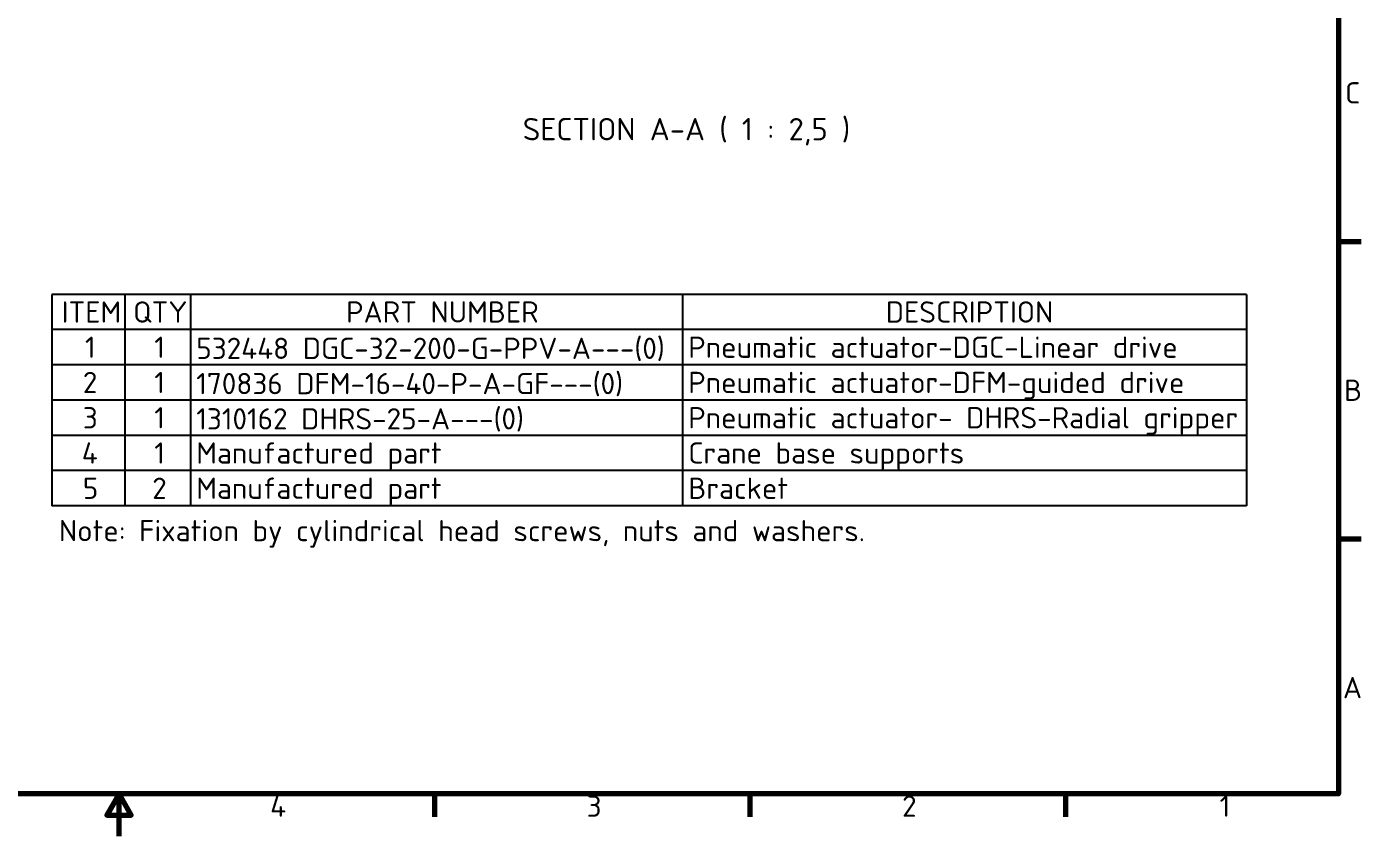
# Model space of a CAD drawing. Header units: millimetres. Extents: x 0 to 2376, y 0 to 1680.
# Drawn here: x 1101 to 2358, y 0 to 762 of the extents above; entities that cross this region are included whole.
import ezdxf

# ---------------------------------------------------------------- set-up
doc = ezdxf.new("R2010")
doc.units = ezdxf.units.MM
doc.header["$LTSCALE"] = 4
doc.layers.add('Border (ISO)', color=7, linetype='Continuous', lineweight=70)
doc.layers.add('Symbol (ISO)', color=7, linetype='Continuous', lineweight=25)
doc.styles.add('Label Text (DIN)', font='isocpeur.ttf')
doc.styles.add('Note Text (DIN)', font='isocpeur.ttf')

# ---------------------------------------------------------------- blocks, each defined once
blk = doc.blocks.new('Borders Default Border')
at = {"layer": 'Border (ISO)'}
for p, q in [((584, 140), (589.4, 140)), ((584, 70), (589.4, 70)), ((371.25, 10), (371.25, 4.6)), ((445.5, 10), (445.5, 4.6)), ((519.75, 10), (519.75, 4.6))]:
    blk.add_line(p, q, dxfattribs=at)
at = {"layer": 'Border (ISO)', "flags": 128}
for points in [[(10, 10), (10, 410), (584, 410), (584, 10), (10, 10)], [(297, 0), (297, 10), (294.11, 5), (299.89, 5), (297, 10)]]:
    blk.add_lwpolyline(points, dxfattribs=at)
at = {"layer": 'Border (ISO)', "char_height": 5, "attachment_point": 7, "style": 'Note Text (DIN)'}
for s, insert in [('C', (585.58, 172.5)), ('B', (585.33, 102.5)), ('A', (585.08, 32.5)), ('4', (332.56, 4.6)), ('3', (407.06, 4.6)), ('2', (481.31, 4.6)), ('1', (556.05, 4.6))]:
    blk.add_mtext(s, dxfattribs=dict(at, insert=insert))
blk = doc.blocks.new('PARTS LIST')
at = {"layer": 'Symbol (ISO)'}
for p, q in [((562.36, 127.56), (281.21, 127.56)), ((281.21, 127.56), (281.21, 119.26)), ((298.39, 127.56), (298.39, 119.26)), ((313.85, 127.56), (313.85, 119.26)), ((429.65, 127.56), (429.65, 119.26)), ((562.36, 127.56), (562.36, 119.26)), ((562.36, 119.26), (281.21, 119.26)), ((281.21, 119.26), (281.21, 77.77)), ((298.39, 119.26), (298.39, 77.77)), ((313.85, 119.26), (313.85, 77.77)), ((429.65, 119.26), (429.65, 77.77)), ((562.36, 119.26), (562.36, 77.77)), ((562.36, 110.97), (281.21, 110.97)), ((562.36, 102.67), (281.21, 102.67)), ((562.36, 94.37), (281.21, 94.37)), ((562.36, 86.07), (281.21, 86.07)), ((562.36, 77.77), (281.21, 77.77))]:
    blk.add_line(p, q, dxfattribs=at)
at = {"layer": 'Symbol (ISO)', "char_height": 5, "attachment_point": 7, "style": 'Note Text (DIN)'}
for s, insert in [('ITEM', (283.49, 120.91)), ('QTY', (300.31, 120.91)), ('PART NUMBER', (350.44, 120.91)), ('DESCRIPTION', (477.45, 120.91)), ('1', (288.98, 112.62)), ('1', (305.3, 112.62)), ('532448 DGC-32-200-G-PPV-A---(0)', (315.18, 111.87)), ('Pneumatic actuator-DGC-Linear drive', (430.98, 112.62)), ('2', (288.48, 104.32)), ('1', (305.3, 104.32)), ('170836 DFM-16-40-P-A-GF---(0)', (315.18, 103.57)), ('Pneumatic actuator-DFM-guided drive', (430.98, 102.82)), ('3', (288.48, 96.02)), ('1', (305.3, 96.02)), ('1310162 DHRS-25-A---(0)', (315.18, 95.27)), ('Pneumatic actuator- DHRS-Radial gripper', (430.98, 94.52)), ('4', (288.23, 87.72)), ('1', (305.3, 87.72)), ('Manufactured part', (315.18, 86.22)), ('Crane base supports', (430.98, 86.22)), ('5', (288.48, 79.42)), ('2', (304.81, 79.42)), ('Manufactured part', (315.18, 77.92)), ('Bracket', (430.98, 79.42))]:
    blk.add_mtext(s, dxfattribs=dict(at, insert=insert))

msp = doc.modelspace()

# ---------------------------------------------------------------- block references
at = {"xscale": 4, "yscale": 4, "zscale": 4}
msp.add_blockref('Borders Default Border', (0, 0), dxfattribs=at)
at = {"layer": 'Symbol (ISO)', "xscale": 4, "yscale": 4, "zscale": 4}
msp.add_blockref('PARTS LIST', (0, 0), dxfattribs=at)

# ---------------------------------------------------------------- texts
at = {"layer": 'Symbol (ISO)', "insert": (1568.1, 650.4), "char_height": 21, "attachment_point": 7, "style": 'Label Text (DIN)'}
msp.add_mtext('SECTION A-A ( 1 : 2,5 )', dxfattribs=at)
at = {"layer": 'Symbol (ISO)', "insert": (1131.4, 297.8), "char_height": 20, "width": 1086.466, "attachment_point": 1, "style": 'Note Text (DIN)'}
msp.add_mtext('\\fISOCPEUR|b0|i0;Note: Fixation by cylindrical head screws, nuts and washers.', dxfattribs=at)

doc.saveas('drawing.dxf')
